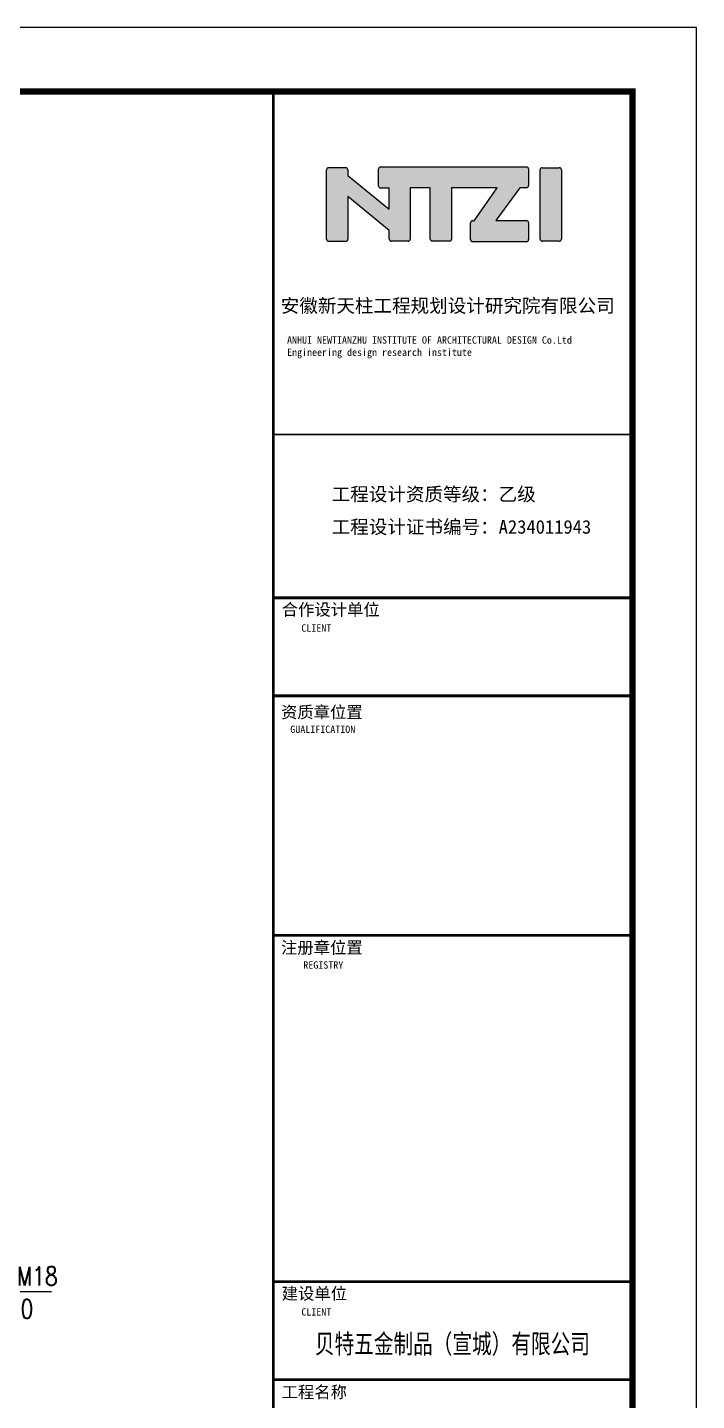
# Model space of a CAD drawing. Extents: x 36360094 to 36697644, y 75306 to 425482.
# Drawn here: x 36687191 to 36697644, y 311658 to 333095 of the extents above; entities that cross this region are included whole.
import ezdxf
from ezdxf.enums import TextEntityAlignment as Align

# ---------------------------------------------------------------- set-up
doc = ezdxf.new("R2010")
doc.units = 0
doc.header["$LTSCALE"] = 1000
doc.header["$MEASUREMENT"] = 0
doc.layers.get('0').update_dxf_attribs({"linetype": 'CONTINUOUS'})
for name, color, linetype in [('LAYER4', 3, 'CONTINUOUS'), ('PUB_TAB', 7, 'CONTINUOUS'), ('PUB_TEXT', 7, 'CONTINUOUS'), ('PUB_TITLE', 4, 'CONTINUOUS'), ('标注', 4, 'CONTINUOUS')]:
    doc.layers.add(name, color=color, linetype=linetype)
doc.styles.add('STYLE-黑体', font='simhei.ttf')
doc.styles.add('TQ', font='')
doc.styles.add('中西', font='romans.shx', dxfattribs={"width": 0.8, "height": 350, "bigfont": 'hztxt.shx'})
doc.styles.get('TQ').set_extended_font_data('SimSun')

# ---------------------------------------------------------------- blocks, each defined once
blk = doc.blocks.new('tk0')
h = blk.add_hatch(color=256)
h.paths.add_polyline_path([(32852392, -1204546), (32853685, -1205603), (32853685, -1205878, 0.414214), (32853749, -1205942), (32854275, -1205942, 0.414214), (32854339, -1205878), (32854339, -1204280), (32854967, -1204280), (32854967, -1205875, 0.414214), (32855031, -1205939), (32855571, -1205939, 0.414214), (32855635, -1205875), (32855635, -1204280), (32857060, -1204280), (32856336, -1205302), (32856292, -1205302, 0.414214), (32856228, -1205366), (32856228, -1205892, 0.414214), (32856292, -1205956), (32857972, -1205956, 0.414214), (32858036, -1205892), (32858036, -1205362, 0.414214), (32857972, -1205298), (32857012, -1205298), (32857761, -1204270), (32857974, -1204270, 0.414214), (32858038, -1204206), (32858038, -1203685, 0.414214), (32857974, -1203621), (32853417, -1203621, 0.414214), (32853353, -1203685), (32853353, -1204218, 0.414214), (32853417, -1204282), (32853679, -1204282), (32853679, -1204939), (32852388, -1203885), (32852389, -1203708, 0.41489), (32852325, -1203644), (32851789, -1203644, 0.414214), (32851725, -1203708), (32851725, -1205882, 0.414214), (32851789, -1205946), (32852328, -1205946, 0.414214), (32852392, -1205882)])
h.paths.add_polyline_path([(32858400, -1205878, 0.414214), (32858464, -1205942), (32858999, -1205942, 0.414214), (32859063, -1205878), (32859063, -1203710, 0.414214), (32858999, -1203646), (32858464, -1203646, 0.414214), (32858400, -1203710)])
for p, q in [((32851725, -1205882), (32851725, -1203708)), ((32851789, -1203644), (32852325, -1203644)), ((32852389, -1203708), (32852388, -1203885)), ((32852388, -1203885), (32853679, -1204939)), ((32853353, -1204218), (32853353, -1203685)), ((32853417, -1203621), (32857974, -1203621)), ((32858038, -1203685), (32858038, -1204206)), ((32858400, -1205878), (32858400, -1203710)), ((32858464, -1203646), (32858999, -1203646)), ((32859063, -1203710), (32859063, -1205878)), ((32853679, -1204282), (32853417, -1204282)), ((32853679, -1204939), (32853679, -1204282)), ((32854967, -1204280), (32854339, -1204280)), ((32854339, -1204280), (32854339, -1205878)), ((32854967, -1205875), (32854967, -1204280)), ((32857060, -1204280), (32855635, -1204280)), ((32855635, -1204280), (32855635, -1205875)), ((32856336, -1205302), (32857060, -1204280)), ((32857761, -1204270), (32857012, -1205298)), ((32857974, -1204270), (32857761, -1204270)), ((32853685, -1205603), (32852392, -1204546)), ((32852392, -1204546), (32852392, -1205882)), ((32853685, -1205878), (32853685, -1205603)), ((32856228, -1205892), (32856228, -1205366)), ((32856292, -1205302), (32856336, -1205302)), ((32857012, -1205298), (32857972, -1205298)), ((32858036, -1205362), (32858036, -1205892)), ((32852328, -1205946), (32851789, -1205946)), ((32854275, -1205942), (32853749, -1205942)), ((32855571, -1205939), (32855031, -1205939)), ((32857972, -1205956), (32856292, -1205956)), ((32858999, -1205942), (32858464, -1205942))]:
    blk.add_line(p, q)
for centre, start, end in [((32851789, -1203708), 90, 180), ((32852325, -1203708), 359.8676, 90), ((32853417, -1203685), 90, 180), ((32857974, -1203685), 0, 90), ((32858464, -1203710), 90, 180), ((32858999, -1203710), 0, 90), ((32853417, -1204218), 180, 270), ((32857974, -1204206), 270, 0), ((32856292, -1205366), 90, 180), ((32857972, -1205362), 0, 90), ((32851789, -1205882), 180, 270), ((32852328, -1205882), 270, 0), ((32853749, -1205878), 180, 270), ((32854275, -1205878), 270, 0), ((32855031, -1205875), 180, 270), ((32855571, -1205875), 270, 0), ((32856292, -1205892), 180, 270), ((32857972, -1205892), 270, 0), ((32858464, -1205878), 180, 270), ((32858999, -1205878), 270, 0)]:
    blk.add_arc(centre, 64, start, end)
at = {"layer": 'PUB_TEXT'}
for q in [(32859815, -1201267), (32861287, -1202326)]:
    blk.add_line((32861287, -1201267), q, dxfattribs=at)
at = {"layer": 'PUB_TITLE'}
blk.add_line((32861287, -1201267), (32850067, -1201267), dxfattribs=at)
at = {"layer": 'PUB_TITLE', "lineweight": 40}
blk.add_line((32850062, -1220138), (32861282, -1220138), dxfattribs=at)
for points, const_width in [([(32850067, -1201267), (32850067, -1281267)], 85), ([(32850067, -1211977), (32861287, -1211977)], 51), ([(32850067, -1217077), (32861287, -1217077)], 85), ([(32850067, -1220137), (32861287, -1220137)], 85), ([(32850062, -1227618), (32861282, -1227618)], 85), ([(32850067, -1238433), (32861287, -1238433)], 85), ([(32850067, -1241493), (32861287, -1241493)], 85)]:
    blk.add_lwpolyline(points, dxfattribs=dict(at, const_width=const_width))
at = {"layer": 'PUB_TEXT', "char_height": 425, "attachment_point": 1, "style": 'TQ'}
for s, insert in [('安徽新天柱工程规划设计研究院有限公司 ', (32850295, -1207742)), ('工程设计资质等级：乙级 ', (32851887, -1213629)), ('工程设计证书编号：A234011943 ', (32851887, -1214649))]:
    blk.add_mtext(s, dxfattribs=dict(at, insert=insert))
at = {"layer": 'PUB_TEXT', "attachment_point": 1, "style": 'TQ'}
for s, insert, char_height, width in [('ANHUI NEWTIANZHU INSTITUTE OF ARCHITECTURAL DESIGN Co.Ltd\\PEngineering design research institute', (32850492, -1208912), 229.5, 10514.71), ('合作设计单位', (32850326, -1217257), 374, 3498.52), ('CLIENT', (32850938, -1217903), 229.5, 4799.1), ('资质章位置', (32850304, -1220460), 374, 4250), ('GUALIFICATION', (32850593, -1221066), 229.5, 5361.8), ('注册章位置', (32850304, -1227811), 374, 3060), ('REGISTRY', (32851001, -1228427), 229.5, 4799.1), ('建设单位', (32850326, -1238613), 374, 2223.6), ('CLIENT', (32850938, -1239259), 229.5, 4799.1), ('工程名称', (32850323, -1241690), 374, 2223.6)]:
    blk.add_mtext(s, dxfattribs=dict(at, insert=insert, char_height=char_height, width=width))

msp = doc.modelspace()

# ---------------------------------------------------------------- linework, layer by layer
at = {"layer": 'LAYER4', "linetype": 'Continuous'}
msp.add_line((36687564.9, 313355.1), (36686028.5, 313355.1), dxfattribs=at)
at = {"layer": 'PUB_TITLE'}
msp.add_lwpolyline([(36623344.3, 291094.8), (36697644.3, 291094.8), (36697644.3, 333094.8), (36623344.3, 333094.8)], close=True, dxfattribs=at)
at = {"layer": 'PUB_TITLE', "const_width": 100}
msp.add_lwpolyline([(36625844.3, 292094.8), (36696644.3, 292094.8), (36696644.3, 332094.8), (36625844.3, 332094.8)], close=True, dxfattribs=at)

# ---------------------------------------------------------------- block references
at = {"xscale": 0.5, "yscale": 0.5, "zscale": 0.5}
msp.add_blockref('tk0', (20266000.9, 932728.5), dxfattribs=at)

# ---------------------------------------------------------------- texts
at = {"layer": 'PUB_TAB', "lineweight": -3, "style": 'STYLE-黑体', "width": 0.75}
msp.add_text('贝特五金制品（宣城）有限公司', height=300, dxfattribs=at).set_placement((36693830.3, 312393.3), align=Align.CENTER)
at = {"layer": '标注', "style": '中西', "width": 0.8}
for s, p in [('M18', (36687024.7, 313454.8)), ('d=20', (36686432.5, 312942))]:
    msp.add_text(s, height=291.67, dxfattribs=at).set_placement(p)

doc.saveas('drawing.dxf')
